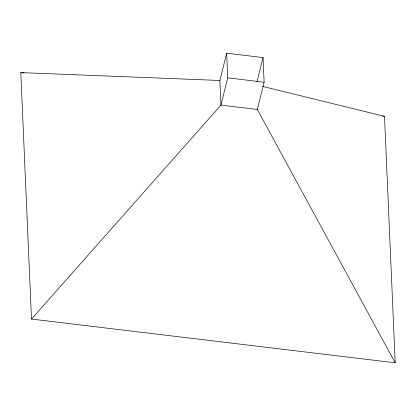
<?xml version="1.0" encoding="UTF-8"?>
<svg xmlns="http://www.w3.org/2000/svg" width="416" height="416" viewBox="0 0 416 416"><rect width="100%" height="100%" fill="white"/><g stroke="black" fill="none" stroke-linecap="round" stroke-linejoin="round"><path stroke-width="0.62" d="M219.877 80.475L226.678 53.201L263.047 57.574L264.118 82.222L257.317 109.491L395.2 362.799L31.491 319.062L20.8 72.608L219.877 80.475L220.948 105.118L31.491 319.062M226.678 53.201L227.744 77.849L220.948 105.118L257.317 109.491M257.02 81.749L263.047 57.574M227.744 77.849L264.118 82.222M20.8 72.608L24.024 72.992M382.574 116.111L384.509 116.345L395.2 362.799M262.538 86.393L384.509 116.345"/></g></svg>
